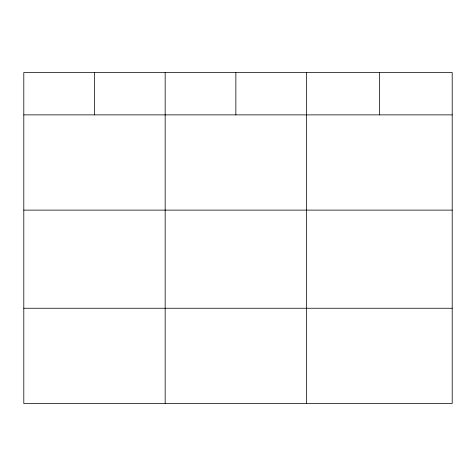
<?xml version="1.0" encoding="UTF-8"?>
<svg xmlns="http://www.w3.org/2000/svg" width="476" height="476" viewBox="0 0 476 476"><rect width="100%" height="100%" fill="white"/><g stroke="black" fill="none" stroke-linecap="round" stroke-linejoin="round"><path stroke-width="0.71" d="M452.2 210.118L452.2 72.507L23.8 72.507L23.8 403.493L452.2 403.493L452.2 210.118L23.8 210.118M23.8 114.877L452.2 114.877M23.8 308.252L452.2 308.252M379.372 72.507L379.372 114.877M306.544 72.507L306.544 403.493M235.858 72.507L235.858 114.877M165.172 72.507L165.172 403.493M94.486 72.507L94.486 114.877"/></g></svg>
